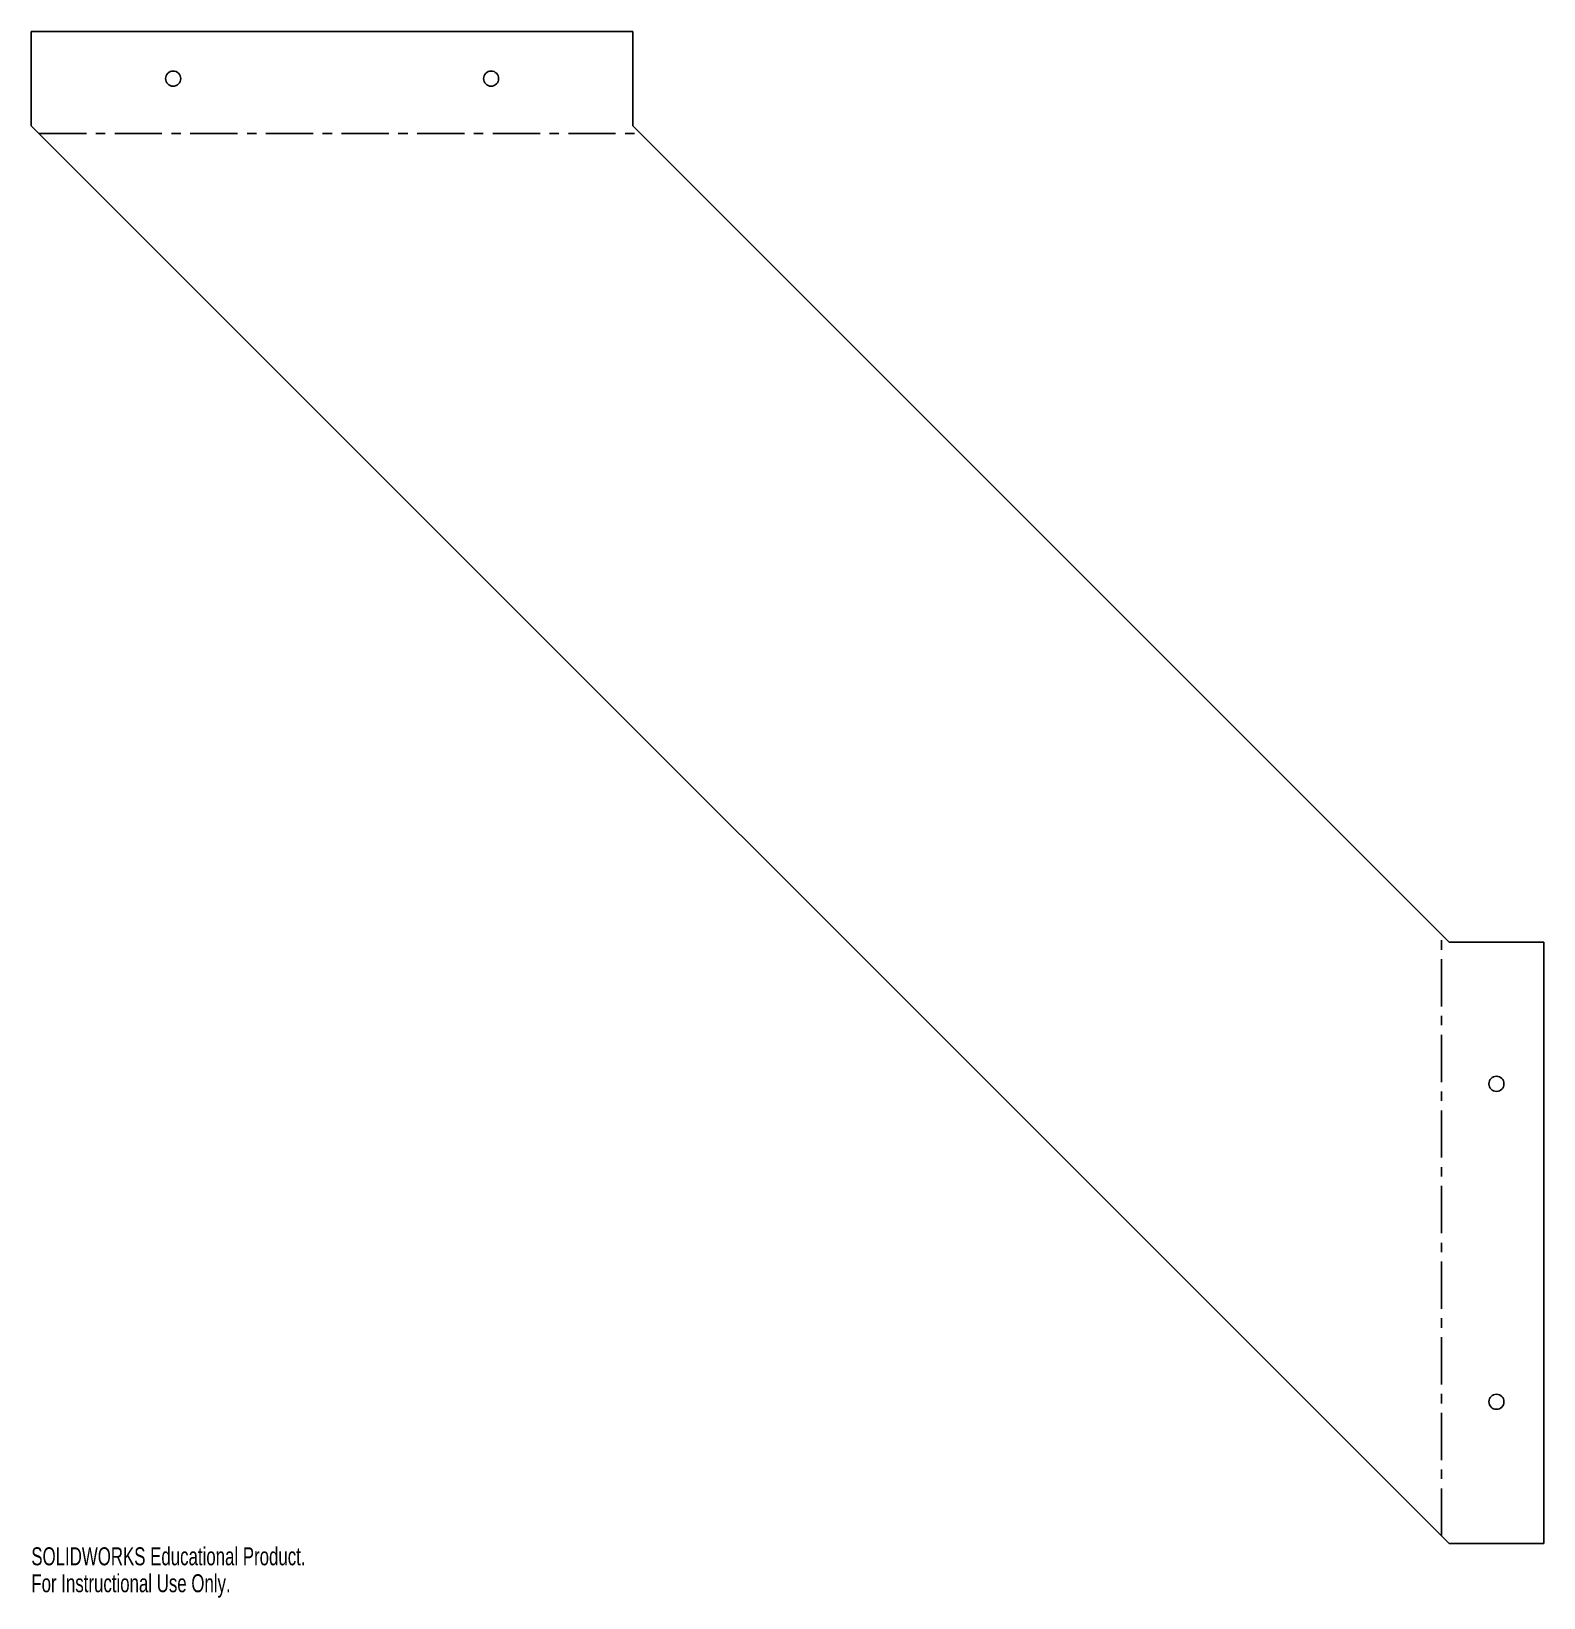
# Model space of a CAD drawing. Header units: inches. Extents: x -15 to 1, y -15.5 to 1.1.
import ezdxf

# ---------------------------------------------------------------- set-up
doc = ezdxf.new("R2010")
doc.units = ezdxf.units.IN
doc.header["$MEASUREMENT"] = 0
doc.linetypes.add('CENTERX2', pattern=[0.8, 0.5, -0.1, 0.1, -0.1])
doc.styles.add('SLDTEXTSTYLE0', font='TXT', dxfattribs={"width": 0.7})

msp = doc.modelspace()

# ---------------------------------------------------------------- linework, layer by layer
at = {"color": 7, "linetype": 'Continuous', "lineweight": 25}
for p, q in [((-15, 0.064), (-15, 1.064)), ((-8.636, 1.064), (-15, 1.064)), ((-8.636, 1.064), (-8.636, 0.064)), ((-15, 0.064), (0, -14.936)), ((0, -8.572), (-8.636, 0.064)), ((0, -8.572), (1, -8.572)), ((1, -14.936), (1, -8.572)), ((1, -14.936), (0, -14.936))]:
    msp.add_line(p, q, dxfattribs=at)
at = {"color": 7, "linetype": 'CENTERX2'}
for p, q in [((-14.918, -0.018), (-8.554, -0.018)), ((-0.082, -14.853), (-0.082, -8.489))]:
    msp.add_line(p, q, dxfattribs=at)
at = {"color": 7, "linetype": 'Continuous', "lineweight": 25}
for centre in [(-13.5, 0.564), (-10.136, 0.564), (0.5, -10.072), (0.5, -13.436)]:
    msp.add_circle(centre, 0.08, dxfattribs=at)

# ---------------------------------------------------------------- texts
at = {"color": 7, "linetype": 'Continuous', "char_height": 0.1903, "attachment_point": 1, "style": 'SLDTEXTSTYLE0'}
for s, insert in [('SOLIDWORKS Educational Product.', (-15, -14.976)), ('For Instructional Use Only.', (-15, -15.261))]:
    msp.add_mtext(s, dxfattribs=dict(at, insert=insert))

doc.saveas('drawing.dxf')
